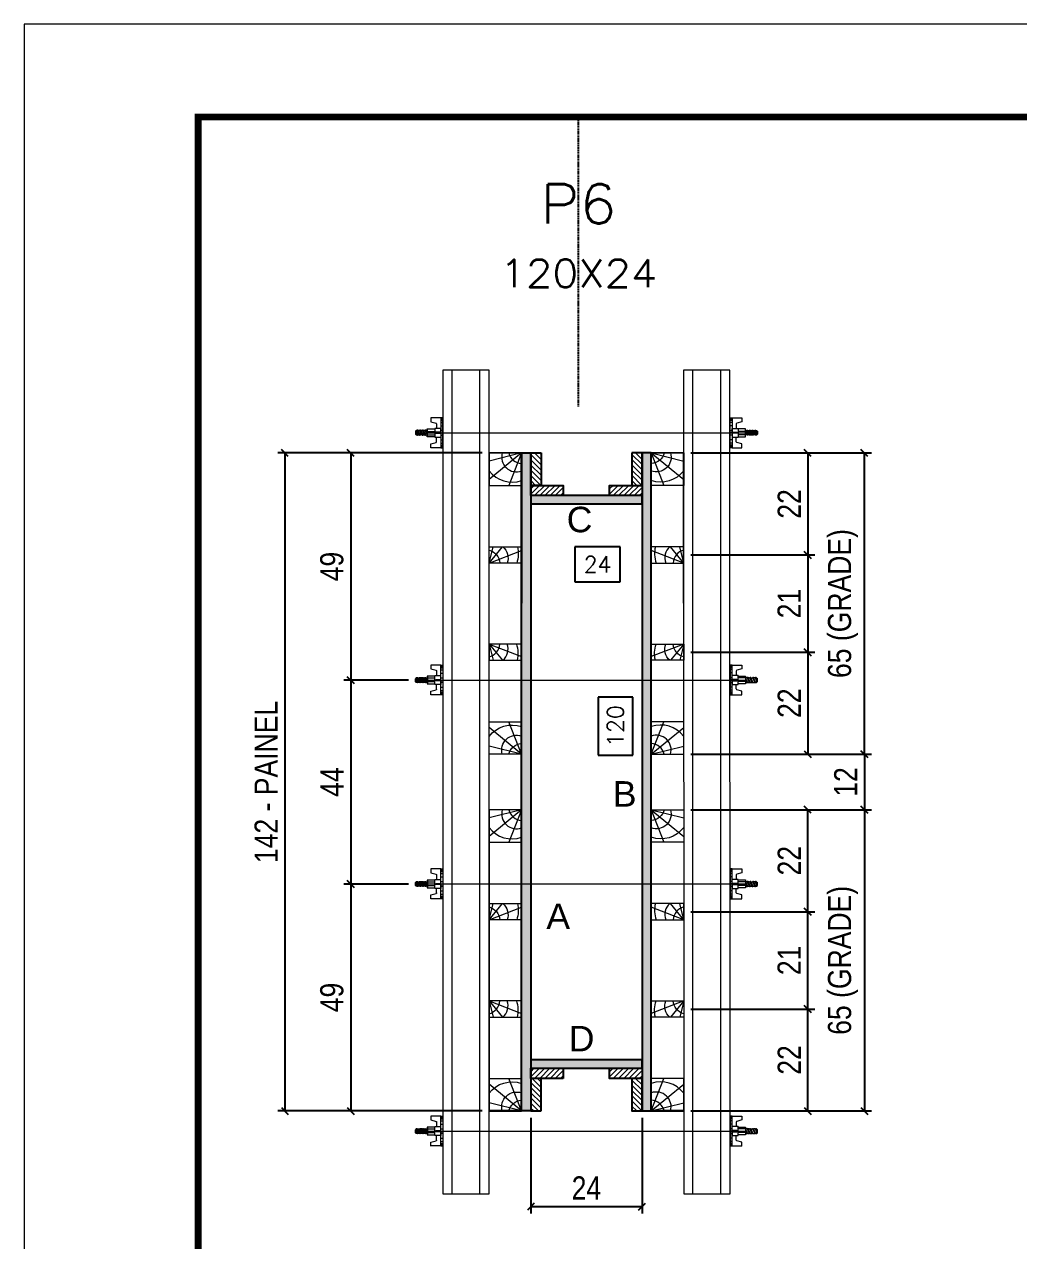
# Model space of a CAD drawing. Header units: millimetres. Extents: x 169816 to 178745, y 96537 to 113647.
# Drawn here: x 171415 to 171844, y 109696 to 110221 of the extents above; entities that cross this region are included whole.
import ezdxf
from ezdxf.enums import TextEntityAlignment as Align

# ---------------------------------------------------------------- set-up
doc = ezdxf.new("R2010")
doc.units = ezdxf.units.MM
doc.linetypes.add('DASHED', pattern=[0.75, 0.5, -0.25])
doc.linetypes.add('HIDDEN', pattern=[0.375, 0.25, -0.125])
for name, color, linetype in [('CHAPA', 1, 'Continuous'), ('Cota Seção (2x)', 241, 'Continuous'), ('MEIO_PONT', 93, 'Continuous'), ('SARRAFO', 251, 'Continuous'), ('Texto de Titulo', 7, 'Continuous'), ('Texto Qtd Sarr', 242, 'Continuous'), ('TEXTO_GERAL', 7, 'Continuous')]:
    doc.layers.add(name, color=color, linetype=linetype)
for name, color, linetype, lineweight in [('Folhas', 255, 'Continuous', 9), ('Hachura', 251, 'Continuous', 9), ('Madeira', 126, 'Continuous', 18), ('Perfil Metálico', 224, 'Continuous', 18), ('SARRAFO DE PRESSAO', 251, 'DASHED', 9), ('Texto Seção', 7, 'Continuous', 15)]:
    doc.layers.add(name, color=color, linetype=linetype, lineweight=lineweight)
doc.styles.add('ARIAL', font='arial.ttf')
doc.styles.add('COTA TECNICA 2X', font='techl___.ttf', dxfattribs={"height": 10})
doc.styles.add('ROMANS', font='romans.shx')
doc.dimstyles.new('SECAO PILAR', dxfattribs={"dimtxt": 10, "dimasz": 3, "dimexe": 3, "dimexo": 3, "dimgap": 3, "dimtad": 1, "dimdec": 1, "dimlfac": 0.5, "dimzin": 12, "dimdsep": 46, "dimtxsty": 'COTA TECNICA 2X', "dimblk1": 'OBLIQUE', "dimblk2": 'OBLIQUE', "dimsah": 1, "dimcen": 0.9, "dimclrd": 256, "dimclre": 256, "dimclrt": 256, "dimadec": 1, "dimazin": 3, "dimtfac": 1, "dimtdec": 1, "dimtmove": 0, "dimatfit": 3, "dimfxl": 1, "dimtolj": 1, "dimtzin": 12, "dimarcsym": 0})
doc.dimstyles.new('SECÇÃO 2', dxfattribs={"dimtxt": 7, "dimasz": 6, "dimexe": 0.18, "dimexo": 2, "dimgap": -4, "dimtad": 3, "dimdec": 1, "dimlfac": 0.5, "dimzin": 12, "dimdsep": 46, "dimtxsty": 'ROMANS', "dimblk": 'ARCHTICK', "dimcen": 0.09, "dimse1": 1, "dimse2": 1, "dimsd1": 1, "dimsd2": 1, "dimclrd": 180, "dimclre": 5, "dimclrt": 1, "dimadec": 0, "dimazin": 3, "dimtfac": 1, "dimtdec": 1, "dimtofl": 0, "dimtmove": 0, "dimatfit": 3, "dimldrblk": 'ARCHTICK', "dimfxl": 1, "dimtolj": 1, "dimtzin": 0, "dimarcsym": 0})

# ---------------------------------------------------------------- blocks, each defined once
blk = doc.blocks.new('9999999999')
at = {"layer": 'Folhas'}
blk.add_lwpolyline([(98138.98, 34190.21), (99623.98, 34190.21), (99623.98, 35240.21), (98138.98, 35240.21)], close=True, dxfattribs=at)
at = {"layer": 'Folhas', "color": 30, "const_width": 3}
blk.add_lwpolyline([(98213.98, 34230.21), (99583.98, 34230.21), (99583.98, 35200.21), (98213.98, 35200.21)], close=True, dxfattribs=at)
blk = doc.blocks.new('*D84')
at = {"layer": 'Cota Seção (2x)', "color": 180, "lineweight": -2, "transparency": 16777216}
for p, q in [((171671.73, 109995.79), (171652.07, 109995.79)), ((171652.07, 109995.79), (171652.07, 109980.79)), ((171671.73, 109980.79), (171671.73, 109995.79)), ((171652.07, 109980.79), (171671.73, 109980.79))]:
    blk.add_line(p, q, dxfattribs=at)
at = {"layer": 'Defpoints', "color": 0, "transparency": 16777216}
for p in [(171633.11, 109997.05), (171681.11, 109997.05), (171633.11, 109976.79)]:
    blk.add_point(p, dxfattribs=at)
at = {"layer": 'Cota Seção (2x)', "color": 1, "transparency": 16777216, "insert": (171661.9, 109988.29), "char_height": 7, "attachment_point": 5, "style": 'ROMANS'}
blk.add_mtext('\\A1;24', dxfattribs=at)
blk = doc.blocks.new('_ArchTick')
at = {"color": 0, "linetype": 'ByBlock', "const_width": 0.15}
blk.add_lwpolyline([(-0.5, -0.5), (0.5, 0.5)], dxfattribs=at)
blk = doc.blocks.new('*D85')
at = {"layer": 'Cota Seção (2x)', "color": 180, "lineweight": -2, "transparency": 16777216}
for p, q in [((171677.11, 109931), (171662.11, 109931)), ((171662.11, 109931), (171662.11, 109906)), ((171677.11, 109906), (171677.11, 109931)), ((171662.11, 109906), (171677.11, 109906))]:
    blk.add_line(p, q, dxfattribs=at)
at = {"layer": 'Defpoints', "color": 0, "transparency": 16777216}
for p in [(171633.11, 110014.37), (171633.11, 109774.37), (171681.11, 109774.37)]:
    blk.add_point(p, dxfattribs=at)
at = {"layer": 'Cota Seção (2x)', "color": 1, "transparency": 16777216, "insert": (171669.61, 109918.5), "char_height": 7, "attachment_point": 5, "rotation": 90, "style": 'ROMANS'}
blk.add_mtext('\\A1;120', dxfattribs=at)
blk = doc.blocks.new('_Oblique')
at = {"color": 0, "linetype": 'ByBlock', "lineweight": -2}
blk.add_line((-0.5, -0.5), (0.5, 0.5), dxfattribs=at)
blk = doc.blocks.new('*D86')
at = {"layer": 'Cota Seção (2x)', "lineweight": -2, "transparency": 16777216}
for p, q in [((171612.12, 110036.37), (171523.95, 110036.37)), ((171526.95, 110036.37), (171526.95, 109752.37)), ((171612.16, 109752.37), (171523.95, 109752.37))]:
    blk.add_line(p, q, dxfattribs=at)
at = {"layer": 'Defpoints', "color": 0, "transparency": 16777216}
for p in [(171615.12, 110036.37), (171526.95, 109752.37), (171615.16, 109752.37)]:
    blk.add_point(p, dxfattribs=at)
at = {"layer": 'Cota Seção (2x)', "lineweight": -2, "transparency": 16777216, "xscale": 3, "yscale": 3, "zscale": 3}
for p, rotation in [((171526.95, 110036.37), 90), ((171526.95, 109752.37), 270)]:
    blk.add_blockref('_Oblique', p, dxfattribs=dict(at, rotation=rotation))
at = {"layer": 'Cota Seção (2x)', "transparency": 16777216, "insert": (171518.87, 109894.37), "char_height": 10, "attachment_point": 5, "rotation": 90, "style": 'COTA TECNICA 2X'}
blk.add_mtext('\\A1;142 - PAINEL', dxfattribs=at)
blk = doc.blocks.new('*D87')
at = {"layer": 'Cota Seção (2x)', "lineweight": -2, "transparency": 16777216}
for p, q in [((171612.11, 110036.37), (171552.37, 110036.37)), ((171555.37, 110036.37), (171555.37, 109938.31)), ((171580.34, 109938.31), (171552.37, 109938.31))]:
    blk.add_line(p, q, dxfattribs=at)
at = {"layer": 'Defpoints', "color": 0, "transparency": 16777216}
for p in [(171615.11, 110036.37), (171555.37, 109938.31), (171583.34, 109938.31)]:
    blk.add_point(p, dxfattribs=at)
at = {"layer": 'Cota Seção (2x)', "lineweight": -2, "transparency": 16777216, "xscale": 3, "yscale": 3, "zscale": 3}
for p, rotation in [((171555.37, 110036.37), 90), ((171555.37, 109938.31), 270)]:
    blk.add_blockref('_Oblique', p, dxfattribs=dict(at, rotation=rotation))
at = {"layer": 'Cota Seção (2x)', "transparency": 16777216, "insert": (171547.27, 109987.34), "char_height": 10, "attachment_point": 5, "rotation": 90, "style": 'COTA TECNICA 2X'}
blk.add_mtext('\\A1;49', dxfattribs=at)
blk = doc.blocks.new('*D88')
at = {"layer": 'Cota Seção (2x)', "lineweight": -2, "transparency": 16777216}
for p, q in [((171580.34, 109850.31), (171552.37, 109850.31)), ((171555.37, 109850.31), (171555.37, 109752.37)), ((171612.11, 109752.37), (171552.37, 109752.37))]:
    blk.add_line(p, q, dxfattribs=at)
at = {"layer": 'Defpoints', "color": 0, "transparency": 16777216}
for p in [(171583.34, 109850.31), (171555.37, 109752.37), (171615.11, 109752.37)]:
    blk.add_point(p, dxfattribs=at)
at = {"layer": 'Cota Seção (2x)', "lineweight": -2, "transparency": 16777216, "xscale": 3, "yscale": 3, "zscale": 3}
for p, rotation in [((171555.37, 109850.31), 90), ((171555.37, 109752.37), 270)]:
    blk.add_blockref('_Oblique', p, dxfattribs=dict(at, rotation=rotation))
at = {"layer": 'Cota Seção (2x)', "transparency": 16777216, "insert": (171547.27, 109801.34), "char_height": 10, "attachment_point": 5, "rotation": 90, "style": 'COTA TECNICA 2X'}
blk.add_mtext('\\A1;49', dxfattribs=at)
blk = doc.blocks.new('titulo1')
at = {"layer": 'Defpoints', "color": 252, "linetype": 'HIDDEN', "ltscale": 2}
blk.add_line((0, 0), (0, 125), dxfattribs=at)
at = {"layer": 'Defpoints', "style": 'ROMANS', "oblique": 15}
blk.add_attdef('FOLHA', text='', height=10, dxfattribs=at).set_placement((0, 15.58), align=Align.MIDDLE_CENTER)
at = {"layer": 'Texto Qtd Sarr', "color": 3, "style": 'ROMANS', "oblique": 15}
for tag, height, p in [('TITULO', 17, (0, 71.45)), ('SEÇÃO', 12, (0, 41.55))]:
    blk.add_attdef(tag, text='', height=height, dxfattribs=at).set_placement(p, align=Align.MIDDLE_CENTER)
blk = doc.blocks.new('C')
at = {"layer": 'Hachura', "color": 0}
for p, q in [((0, 3.22), (0, -3.22)), ((0.45, 3.22), (0, 3.22)), ((0.46, 3.16), (0, 3.16)), ((0.46, 3.05), (0, 3.05)), ((0.46, 2.88), (0, 2.88)), ((0, 2.75), (0, -1.16)), ((0.46, 2.65), (0, 2.65)), ((0.45, -3.23), (0.45, 3.22)), ((0.45, 3.22), (2.58, 3.22)), ((2.58, 3.22), (2.58, 2.39)), ((0.46, 2.23), (0, 2.23)), ((0.46, 1.51), (0, 1.51)), ((0.39, 0.49), (0.17, 0.49)), ((1.74, 0.97), (0.45, 0.97)), ((1.45, 0.1), (0.45, 0.1)), ((1.35, 1.94), (1.35, 0.96)), ((2.58, 2.39), (1.47, 2.09)), ((1.74, -0.97), (1.74, 0.97)), ((1.74, 0.97), (1.74, 0.84)), ((1.74, 0.97), (1.74, 0.84)), ((1.74, 0.84), (3.35, 0.84)), ((3.35, 0.45), (1.74, 0.45)), ((3.32, 0.84), (3.32, -0.84)), ((3.35, 0.84), (3.35, -0.84)), ((3.68, 0.45), (3.35, 0.45)), ((3.84, -0.52), (3.35, 0.45)), ((3.35, 0.06), (3.67, -0.57)), ((3.68, 0.45), (4.16, -0.52)), ((3.72, 0.5), (4.25, -0.57)), ((4.37, -0.55), (3.83, 0.53)), ((4.15, 0.45), (3.93, 0.45)), ((4.42, -0.52), (3.93, 0.45)), ((4.15, 0.45), (4.26, 0.45)), ((4.26, 0.45), (4.74, -0.52)), ((4.3, 0.5), (4.83, -0.57)), ((4.95, -0.55), (4.41, 0.53)), ((4.51, 0.45), (4.84, 0.45)), ((5, -0.52), (4.51, 0.45)), ((4.84, 0.45), (5.32, -0.52)), ((4.88, 0.5), (5.41, -0.57)), ((5.53, -0.55), (4.99, 0.53)), ((5.58, -0.52), (5.09, 0.45)), ((5.42, 0.45), (5.09, 0.45)), ((5.58, -0.52), (5.09, 0.45)), ((5.42, 0.45), (5.74, -0.19)), ((5.46, 0.5), (5.74, -0.07)), ((5.74, 0.19), (5.57, 0.53)), ((5.74, 0.32), (5.68, 0.45)), ((5.68, 0.45), (5.74, 0.45)), ((5.74, 0.45), (5.9, 0.29)), ((5.74, 0.45), (5.74, -0.52)), ((5.9, -0.36), (5.9, 0.29)), ((0.45, 0), (0, 0)), ((0.46, -1.52), (0, -1.52)), ((0.46, -2.23), (0, -2.23)), ((0.08, -0.48), (0.29, -0.48)), ((0.29, -0.48), (0.4, -0.48)), ((0.45, 0), (0.45, -0.97)), ((0.45, -0.16), (1.45, -0.16)), ((0.45, -0.65), (0.45, -0.32)), ((0.45, -3.23), (0.45, -0.65)), ((0.45, -0.97), (1.74, -0.97)), ((1.35, -1.94), (1.35, -0.97)), ((2.58, -2.39), (1.47, -2.1)), ((3.35, -0.32), (1.74, -0.32)), ((3.35, -0.84), (1.74, -0.84)), ((2.58, -3.23), (2.58, -2.39)), ((3.35, -0.07), (3.58, -0.52)), ((3.35, -0.52), (3.58, -0.52)), ((3.84, -0.52), (4.16, -0.52)), ((4.42, -0.52), (4.74, -0.52)), ((4.63, -0.52), (4.74, -0.52)), ((5, -0.52), (5.32, -0.52)), ((5.58, -0.52), (5.74, -0.52)), ((5.74, -0.52), (5.9, -0.36)), ((5.74, -0.52), (5.74, -0.52)), ((0.46, -2.65), (0, -2.65)), ((0.46, -2.88), (0, -2.88)), ((0.46, -3.05), (0, -3.05)), ((0.46, -3.16), (0, -3.16)), ((0, -3.22), (2.57, -3.22))]:
    blk.add_line(p, q, dxfattribs=at)
for centre, radius, start, end in [((1.52, 1.94), 0.161, 104.7436, 180), ((1.44, -0.03), 0.129, 272.695, 87.305), ((3.81, 0.39), 0.143, 25.5688, 154.4312), ((4.39, 0.39), 0.143, 25.5688, 154.4312), ((4.97, 0.39), 0.143, 25.5688, 154.4312), ((5.55, 0.39), 0.143, 25.5688, 154.4312), ((0.17, -0.37), 0.174, 221.744, 317.8592), ((1.52, -1.94), 0.161, 180, 255.2564), ((3.71, -0.4), 0.174, 222.1408, 318.256), ((4.29, -0.4), 0.174, 222.1408, 318.256), ((4.87, -0.4), 0.174, 222.1408, 318.256), ((5.45, -0.4), 0.174, 222.1408, 318.256), ((5.61, -0.4), 0.174, 317.8592, 318.256)]:
    blk.add_arc(centre, radius, start, end, dxfattribs=at)
blk = doc.blocks.new('*D97')
at = {"layer": 'Cota Seção (2x)', "lineweight": -2, "transparency": 16777216}
for p, q in [((171580.34, 109938.31), (171552.37, 109938.31)), ((171555.37, 109938.31), (171555.37, 109850.31)), ((171580.34, 109850.31), (171552.37, 109850.31))]:
    blk.add_line(p, q, dxfattribs=at)
at = {"layer": 'Defpoints', "color": 0, "transparency": 16777216}
for p in [(171583.34, 109938.31), (171555.37, 109850.31), (171583.34, 109850.31)]:
    blk.add_point(p, dxfattribs=at)
at = {"layer": 'Cota Seção (2x)', "lineweight": -2, "transparency": 16777216, "xscale": 3, "yscale": 3, "zscale": 3}
for p, rotation in [((171555.37, 109938.31), 90), ((171555.37, 109850.31), 270)]:
    blk.add_blockref('_Oblique', p, dxfattribs=dict(at, rotation=rotation))
at = {"layer": 'Cota Seção (2x)', "transparency": 16777216, "insert": (171547.3, 109894.31), "char_height": 10, "attachment_point": 5, "rotation": 90, "style": 'COTA TECNICA 2X'}
blk.add_mtext('\\A1;44', dxfattribs=at)
blk = doc.blocks.new('PONTALETE')
at = {"layer": 'Madeira'}
for q in [(2.71, 7), (7, 5.76), (7, 1.74)]:
    blk.add_line((0, 0), q, dxfattribs=at)
blk.add_lwpolyline([(0, 0), (7, 0), (7, 7), (0, 7)], close=True, dxfattribs=at)
for centre, radius, start, end in [((2.04, 0.06), 6.23, 37.2818, 109.0913), ((1.09, 0.9), 3.19, 343.603, 109.9847), ((-0.21, -0.78), 3.09, 14.6322, 86.0383)]:
    blk.add_arc(centre, radius, start, end, dxfattribs=at)
blk = doc.blocks.new('MEIO PONTALETE')
at = {"layer": 'Madeira'}
for q in [(2.71, 7), (3.5, 2.88), (3.5, 0.87)]:
    blk.add_line((0, 0), q, dxfattribs=at)
blk.add_lwpolyline([(0, 0), (3.5, 0), (3.5, 7), (0, 7)], close=True, dxfattribs=at)
for centre, radius, start, end in [((2.04, 0.06), 6.23, 76.4499, 109.0913), ((1.09, 0.9), 3.19, 40.9063, 109.9847), ((-0.21, -0.78), 3.09, 14.6322, 86.0383)]:
    blk.add_arc(centre, radius, start, end, dxfattribs=at)
blk = doc.blocks.new('*D96')
at = {"layer": 'Cota Seção (2x)', "lineweight": -2, "transparency": 16777216}
for p, q in [((171633.11, 109749.37), (171633.11, 109708.07)), ((171681.11, 109749.37), (171681.11, 109708.07)), ((171633.11, 109711.07), (171681.11, 109711.07))]:
    blk.add_line(p, q, dxfattribs=at)
at = {"layer": 'Defpoints', "color": 0, "transparency": 16777216}
for p in [(171633.11, 109752.37), (171681.11, 109752.37), (171681.11, 109711.07)]:
    blk.add_point(p, dxfattribs=at)
at = {"layer": 'Cota Seção (2x)', "lineweight": -2, "transparency": 16777216, "xscale": 3, "yscale": 3, "zscale": 3, "rotation": 180}
blk.add_blockref('_Oblique', (171633.11, 109711.07), dxfattribs=at)
at = {"layer": 'Cota Seção (2x)', "lineweight": -2, "transparency": 16777216, "xscale": 3, "yscale": 3, "zscale": 3}
blk.add_blockref('_Oblique', (171681.11, 109711.07), dxfattribs=at)
at = {"layer": 'Cota Seção (2x)', "transparency": 16777216, "insert": (171657.11, 109719.14), "char_height": 10, "attachment_point": 5, "style": 'COTA TECNICA 2X'}
blk.add_mtext('\\A1;24', dxfattribs=at)
blk = doc.blocks.new('*D95')
at = {"layer": 'Cota Seção (2x)', "lineweight": -2, "transparency": 16777216}
for p, q in [((171702.11, 109882.37), (171780.08, 109882.37)), ((171777.08, 109882.37), (171777.08, 109752.37)), ((171702.11, 109752.37), (171780.08, 109752.37))]:
    blk.add_line(p, q, dxfattribs=at)
at = {"layer": 'Defpoints', "color": 0, "transparency": 16777216}
for p in [(171699.11, 109882.37), (171699.11, 109752.37), (171777.08, 109752.37)]:
    blk.add_point(p, dxfattribs=at)
at = {"layer": 'Cota Seção (2x)', "lineweight": -2, "transparency": 16777216, "xscale": 3, "yscale": 3, "zscale": 3}
for p, rotation in [((171777.08, 109882.37), 90), ((171777.08, 109752.37), 270)]:
    blk.add_blockref('_Oblique', p, dxfattribs=dict(at, rotation=rotation))
at = {"layer": 'Cota Seção (2x)', "transparency": 16777216, "insert": (171767.85, 109817.37), "char_height": 10, "attachment_point": 5, "rotation": 90, "style": 'COTA TECNICA 2X'}
blk.add_mtext('\\A1;65 (GRADE)', dxfattribs=at)
blk = doc.blocks.new('*D92')
at = {"layer": 'Cota Seção (2x)', "lineweight": -2, "transparency": 16777216}
for p, q in [((171702.11, 109796.37), (171755.64, 109796.37)), ((171752.64, 109752.37), (171752.64, 109796.37)), ((171702.11, 109752.37), (171755.64, 109752.37))]:
    blk.add_line(p, q, dxfattribs=at)
at = {"layer": 'Defpoints', "color": 0, "transparency": 16777216}
for p in [(171699.11, 109796.37), (171752.64, 109796.37), (171699.11, 109752.37)]:
    blk.add_point(p, dxfattribs=at)
at = {"layer": 'Cota Seção (2x)', "lineweight": -2, "transparency": 16777216, "xscale": 3, "yscale": 3, "zscale": 3}
for p, rotation in [((171752.64, 109796.37), 90), ((171752.64, 109752.37), 270)]:
    blk.add_blockref('_Oblique', p, dxfattribs=dict(at, rotation=rotation))
at = {"layer": 'Cota Seção (2x)', "transparency": 16777216, "insert": (171744.64, 109774.37), "char_height": 10, "attachment_point": 5, "rotation": 90, "style": 'COTA TECNICA 2X'}
blk.add_mtext('\\A1;22', dxfattribs=at)
blk = doc.blocks.new('*D93')
at = {"layer": 'Cota Seção (2x)', "lineweight": -2, "transparency": 16777216}
for p, q in [((171702.11, 109838.37), (171755.64, 109838.37)), ((171752.64, 109796.37), (171752.64, 109838.37)), ((171702.11, 109796.37), (171755.64, 109796.37))]:
    blk.add_line(p, q, dxfattribs=at)
at = {"layer": 'Defpoints', "color": 0, "transparency": 16777216}
for p in [(171699.11, 109838.37), (171752.64, 109838.37), (171699.11, 109796.37)]:
    blk.add_point(p, dxfattribs=at)
at = {"layer": 'Cota Seção (2x)', "lineweight": -2, "transparency": 16777216, "xscale": 3, "yscale": 3, "zscale": 3}
for p, rotation in [((171752.64, 109838.37), 90), ((171752.64, 109796.37), 270)]:
    blk.add_blockref('_Oblique', p, dxfattribs=dict(at, rotation=rotation))
at = {"layer": 'Cota Seção (2x)', "transparency": 16777216, "insert": (171744.58, 109817.37), "char_height": 10, "attachment_point": 5, "rotation": 90, "style": 'COTA TECNICA 2X'}
blk.add_mtext('\\A1;21', dxfattribs=at)
blk = doc.blocks.new('*D94')
at = {"layer": 'Cota Seção (2x)', "lineweight": -2, "transparency": 16777216}
for p, q in [((171702.11, 109882.37), (171755.64, 109882.37)), ((171752.64, 109838.37), (171752.64, 109882.37)), ((171702.11, 109838.37), (171755.64, 109838.37))]:
    blk.add_line(p, q, dxfattribs=at)
at = {"layer": 'Defpoints', "color": 0, "transparency": 16777216}
for p in [(171699.11, 109882.37), (171752.64, 109882.37), (171699.11, 109838.37)]:
    blk.add_point(p, dxfattribs=at)
at = {"layer": 'Cota Seção (2x)', "lineweight": -2, "transparency": 16777216, "xscale": 3, "yscale": 3, "zscale": 3}
for p, rotation in [((171752.64, 109882.37), 90), ((171752.64, 109838.37), 270)]:
    blk.add_blockref('_Oblique', p, dxfattribs=dict(at, rotation=rotation))
at = {"layer": 'Cota Seção (2x)', "transparency": 16777216, "insert": (171744.64, 109860.37), "char_height": 10, "attachment_point": 5, "rotation": 90, "style": 'COTA TECNICA 2X'}
blk.add_mtext('\\A1;22', dxfattribs=at)
blk = doc.blocks.new('*D83')
at = {"layer": 'Cota Seção (2x)', "lineweight": -2, "transparency": 16777216}
for p, q in [((171702.11, 110036.37), (171780.08, 110036.37)), ((171777.08, 109906.37), (171777.08, 110036.37)), ((171702.11, 109906.37), (171780.08, 109906.37))]:
    blk.add_line(p, q, dxfattribs=at)
at = {"layer": 'Defpoints', "color": 0, "transparency": 16777216}
for p in [(171699.11, 110036.37), (171777.08, 110036.37), (171699.11, 109906.37)]:
    blk.add_point(p, dxfattribs=at)
at = {"layer": 'Cota Seção (2x)', "lineweight": -2, "transparency": 16777216, "xscale": 3, "yscale": 3, "zscale": 3}
for p, rotation in [((171777.08, 110036.37), 90), ((171777.08, 109906.37), 270)]:
    blk.add_blockref('_Oblique', p, dxfattribs=dict(at, rotation=rotation))
at = {"layer": 'Cota Seção (2x)', "transparency": 16777216, "insert": (171767.85, 109971.37), "char_height": 10, "attachment_point": 5, "rotation": 90, "style": 'COTA TECNICA 2X'}
blk.add_mtext('\\A1;65 (GRADE)', dxfattribs=at)
blk = doc.blocks.new('*D91')
at = {"layer": 'Cota Seção (2x)', "lineweight": -2, "transparency": 16777216}
for p, q in [((171702.11, 110036.37), (171755.64, 110036.37)), ((171752.64, 110036.37), (171752.64, 109992.37)), ((171702.11, 109992.37), (171755.64, 109992.37))]:
    blk.add_line(p, q, dxfattribs=at)
at = {"layer": 'Defpoints', "color": 0, "transparency": 16777216}
for p in [(171699.11, 110036.37), (171699.11, 109992.37), (171752.64, 109992.37)]:
    blk.add_point(p, dxfattribs=at)
at = {"layer": 'Cota Seção (2x)', "lineweight": -2, "transparency": 16777216, "xscale": 3, "yscale": 3, "zscale": 3}
for p, rotation in [((171752.64, 110036.37), 90), ((171752.64, 109992.37), 270)]:
    blk.add_blockref('_Oblique', p, dxfattribs=dict(at, rotation=rotation))
at = {"layer": 'Cota Seção (2x)', "transparency": 16777216, "insert": (171744.64, 110014.37), "char_height": 10, "attachment_point": 5, "rotation": 90, "style": 'COTA TECNICA 2X'}
blk.add_mtext('\\A1;22', dxfattribs=at)
blk = doc.blocks.new('*D89')
at = {"layer": 'Cota Seção (2x)', "lineweight": -2, "transparency": 16777216}
for p, q in [((171702.11, 109992.37), (171755.64, 109992.37)), ((171752.64, 109992.37), (171752.64, 109950.37)), ((171702.11, 109950.37), (171755.64, 109950.37))]:
    blk.add_line(p, q, dxfattribs=at)
at = {"layer": 'Defpoints', "color": 0, "transparency": 16777216}
for p in [(171699.11, 109992.37), (171699.11, 109950.37), (171752.64, 109950.37)]:
    blk.add_point(p, dxfattribs=at)
at = {"layer": 'Cota Seção (2x)', "lineweight": -2, "transparency": 16777216, "xscale": 3, "yscale": 3, "zscale": 3}
for p, rotation in [((171752.64, 109992.37), 90), ((171752.64, 109950.37), 270)]:
    blk.add_blockref('_Oblique', p, dxfattribs=dict(at, rotation=rotation))
at = {"layer": 'Cota Seção (2x)', "transparency": 16777216, "insert": (171744.58, 109971.37), "char_height": 10, "attachment_point": 5, "rotation": 90, "style": 'COTA TECNICA 2X'}
blk.add_mtext('\\A1;21', dxfattribs=at)
blk = doc.blocks.new('*D90')
at = {"layer": 'Cota Seção (2x)', "lineweight": -2, "transparency": 16777216}
for p, q in [((171702.11, 109950.37), (171755.64, 109950.37)), ((171752.64, 109950.37), (171752.64, 109906.37)), ((171702.11, 109906.37), (171755.64, 109906.37))]:
    blk.add_line(p, q, dxfattribs=at)
at = {"layer": 'Defpoints', "color": 0, "transparency": 16777216}
for p in [(171699.11, 109950.37), (171699.11, 109906.37), (171752.64, 109906.37)]:
    blk.add_point(p, dxfattribs=at)
at = {"layer": 'Cota Seção (2x)', "lineweight": -2, "transparency": 16777216, "xscale": 3, "yscale": 3, "zscale": 3}
for p, rotation in [((171752.64, 109950.37), 90), ((171752.64, 109906.37), 270)]:
    blk.add_blockref('_Oblique', p, dxfattribs=dict(at, rotation=rotation))
at = {"layer": 'Cota Seção (2x)', "transparency": 16777216, "insert": (171744.64, 109928.37), "char_height": 10, "attachment_point": 5, "rotation": 90, "style": 'COTA TECNICA 2X'}
blk.add_mtext('\\A1;22', dxfattribs=at)
blk = doc.blocks.new('*D82')
at = {"layer": 'Cota Seção (2x)', "lineweight": -2, "transparency": 16777216}
for p, q in [((171702.11, 109906.37), (171780.08, 109906.37)), ((171777.08, 109906.37), (171777.08, 109882.37)), ((171702.11, 109882.37), (171780.08, 109882.37))]:
    blk.add_line(p, q, dxfattribs=at)
at = {"layer": 'Defpoints', "color": 0, "transparency": 16777216}
for p in [(171699.11, 109906.37), (171699.11, 109882.37), (171777.08, 109882.37)]:
    blk.add_point(p, dxfattribs=at)
at = {"layer": 'Cota Seção (2x)', "lineweight": -2, "transparency": 16777216, "xscale": 3, "yscale": 3, "zscale": 3}
for p, rotation in [((171777.08, 109906.37), 90), ((171777.08, 109882.37), 270)]:
    blk.add_blockref('_Oblique', p, dxfattribs=dict(at, rotation=rotation))
at = {"layer": 'Cota Seção (2x)', "transparency": 16777216, "insert": (171769.02, 109894.37), "char_height": 10, "attachment_point": 5, "rotation": 90, "style": 'COTA TECNICA 2X'}
blk.add_mtext('\\A1;12', dxfattribs=at)

msp = doc.modelspace()

# ---------------------------------------------------------------- hatches: boundary and pattern name
at = {"layer": 'Hachura'}
h = msp.add_hatch(color=256, dxfattribs=at)
h.dxf.hatch_style = 1
h.paths.add_polyline_path([(171633.11, 109752.37), (171629.11, 109752.37), (171629.11, 110036.37), (171633.11, 110036.37)])
h = msp.add_hatch(dxfattribs=at)
h.set_pattern_fill('ANSI31', color=256, scale=0.5, angle=90, style=0)
h.set_pattern_definition([(135, (148741.7004, 119160.3262), (-1.12253202, -1.12253202), [])])
h.paths.add_polyline_path([(171633.11, 110022.37), (171637.51, 110022.37), (171637.51, 110036.37), (171633.11, 110036.37)])
h = msp.add_hatch(dxfattribs=at)
h.set_pattern_fill('ANSI31', color=256, scale=0.5, angle=90, style=0)
h.set_pattern_definition([(135, (148751.7004, 119160.3262), (-1.12253202, -1.12253202), [])])
h.paths.add_polyline_path([(171681.11, 110022.37), (171676.71, 110022.37), (171676.71, 110036.37), (171681.11, 110036.37)])
h = msp.add_hatch(color=256, dxfattribs=at)
h.dxf.hatch_style = 1
h.paths.add_polyline_path([(171681.11, 109752.37), (171685.11, 109752.37), (171685.11, 110036.37), (171681.11, 110036.37)])
h = msp.add_hatch(dxfattribs=at)
h.set_pattern_fill('ANSI31', color=256, scale=0.5, angle=540, style=0)
h.set_pattern_definition([(225, (162144.1567, 87092.9662), (1.12253202, -1.12253202), [])])
h.paths.add_polyline_path([(171633.11, 110022.37), (171633.11, 110017.97), (171647.11, 110017.97), (171647.11, 110022.37)])
h = msp.add_hatch(dxfattribs=at)
h.set_pattern_fill('ANSI31', color=256, scale=0.5, angle=540, style=0)
h.set_pattern_definition([(225, (162178.1567, 87092.9662), (1.12253202, -1.12253202), [])])
h.paths.add_polyline_path([(171667.11, 110022.37), (171667.11, 110017.97), (171681.11, 110017.97), (171681.11, 110022.37)])
h = msp.add_hatch(color=256, dxfattribs=at)
h.dxf.hatch_style = 1
h.paths.add_polyline_path([(171633.11, 110017.97), (171633.11, 110014.37), (171681.11, 110014.37), (171681.11, 110017.97)])
h = msp.add_hatch(color=256, dxfattribs=at)
h.dxf.hatch_style = 1
h.paths.add_polyline_path([(171633.11, 109774.37), (171633.11, 109770.77), (171681.11, 109770.77), (171681.11, 109774.37)])
h = msp.add_hatch(dxfattribs=at)
h.set_pattern_fill('ANSI31', color=256, scale=0.5, angle=540, style=0)
h.set_pattern_definition([(225, (162144.1567, 86841.3662), (1.12253202, -1.12253202), [])])
h.paths.add_polyline_path([(171633.11, 109770.77), (171633.11, 109766.37), (171647.11, 109766.37), (171647.11, 109770.77)])
h = msp.add_hatch(dxfattribs=at)
h.set_pattern_fill('ANSI31', color=256, scale=0.5, angle=540, style=0)
h.set_pattern_definition([(225, (162178.1567, 86841.3662), (1.12253202, -1.12253202), [])])
h.paths.add_polyline_path([(171667.11, 109770.77), (171667.11, 109766.37), (171681.11, 109766.37), (171681.11, 109770.77)])
h = msp.add_hatch(dxfattribs=at)
h.set_pattern_fill('ANSI31', color=256, scale=0.5, angle=90, style=0)
h.set_pattern_definition([(135, (148741.7004, 119255.3262), (-1.12253202, -1.12253202), [])])
h.paths.add_polyline_path([(171633.11, 109766.37), (171637.51, 109766.37), (171637.51, 109752.37), (171633.11, 109752.37)])
h = msp.add_hatch(dxfattribs=at)
h.set_pattern_fill('ANSI31', color=256, scale=0.5, angle=90, style=0)
h.set_pattern_definition([(135, (148751.7004, 118890.3262), (-1.12253202, -1.12253202), [])])
h.paths.add_polyline_path([(171681.11, 109752.37), (171676.71, 109752.37), (171676.71, 109766.37), (171681.11, 109766.37)])

# ---------------------------------------------------------------- linework, layer by layer
at = {"layer": 'CHAPA'}
for points in [[(171633.11, 109752.37), (171629.11, 109752.37), (171629.11, 110036.37), (171633.11, 110036.37)], [(171681.11, 109752.37), (171685.11, 109752.37), (171685.11, 110036.37), (171681.11, 110036.37)], [(171633.11, 110017.97), (171633.11, 110014.37), (171681.11, 110014.37), (171681.11, 110017.97)], [(171633.11, 109774.37), (171633.11, 109770.77), (171681.11, 109770.77), (171681.11, 109774.37)]]:
    msp.add_lwpolyline(points, close=True, dxfattribs=at)
at = {"layer": 'Hachura'}
for p, q in [((171584.34, 110045.06), (171726.08, 110045.06)), ((171584.34, 109938.37), (171726.08, 109938.37)), ((171584.34, 109850.37), (171726.08, 109850.37)), ((171584.34, 109743.69), (171726.08, 109743.69))]:
    msp.add_line(p, q, dxfattribs=at)
at = {"layer": 'Madeira'}
for points in [[(171629.11, 109906.37), (171615.11, 109906.38), (171615.16, 110036.38), (171629.16, 110036.37)], [(171685.1, 109906.37), (171699.1, 109906.38), (171699.06, 110036.38), (171685.06, 110036.37)], [(171629.11, 109882.37), (171615.11, 109882.37), (171615.11, 109752.37), (171629.11, 109752.37)], [(171685.11, 109882.37), (171699.11, 109882.37), (171699.11, 109752.37), (171685.11, 109752.37)]]:
    msp.add_lwpolyline(points, close=True, dxfattribs=at)
at = {"layer": 'MEIO_PONT'}
for points in [[(171629.11, 109752.37), (171615.11, 109752.37), (171615.11, 109752.37), (171629.11, 109752.37)], [(171699.11, 109752.37), (171685.11, 109752.37), (171685.11, 109752.37), (171699.11, 109752.37)]]:
    msp.add_lwpolyline(points, close=True, dxfattribs=at)
at = {"layer": 'Perfil Metálico'}
for p, q in [((171599.11, 109716.66), (171599.11, 110072.09)), ((171611.11, 109716.66), (171611.11, 110072.09)), ((171703.05, 109716.66), (171703.05, 110072.09)), ((171715.05, 109716.66), (171715.05, 110072.09))]:
    msp.add_line(p, q, dxfattribs=at)
for points in [[(171615.11, 110072.09), (171595.11, 110072.09), (171595.17, 109716.66), (171615.17, 109716.66)], [(171699.11, 109716.66), (171719.11, 109716.66), (171719.05, 110072.09), (171699.05, 110072.09)]]:
    msp.add_lwpolyline(points, close=True, dxfattribs=at)
at = {"layer": 'SARRAFO'}
for points in [[(171637.51, 110036.37), (171637.51, 110022.37), (171633.11, 110022.37), (171633.11, 110036.37)], [(171637.51, 110036.37), (171637.51, 110022.37), (171633.11, 110022.37), (171633.11, 110036.37)], [(171676.71, 110036.37), (171676.71, 110022.37), (171681.11, 110022.37), (171681.11, 110036.37)], [(171676.71, 110036.37), (171676.71, 110022.37), (171681.11, 110022.37), (171681.11, 110036.37)], [(171647.11, 110017.97), (171633.11, 110017.97), (171633.11, 110022.37), (171647.11, 110022.37)], [(171647.11, 110017.97), (171633.11, 110017.97), (171633.11, 110022.37), (171647.11, 110022.37)], [(171681.11, 110017.97), (171667.11, 110017.97), (171667.11, 110022.37), (171681.11, 110022.37)], [(171681.11, 110017.97), (171667.11, 110017.97), (171667.11, 110022.37), (171681.11, 110022.37)], [(171647.11, 109766.37), (171633.11, 109766.37), (171633.11, 109770.77), (171647.11, 109770.77)], [(171647.11, 109766.37), (171633.11, 109766.37), (171633.11, 109770.77), (171647.11, 109770.77)], [(171681.11, 109766.37), (171667.11, 109766.37), (171667.11, 109770.77), (171681.11, 109770.77)], [(171681.11, 109766.37), (171667.11, 109766.37), (171667.11, 109770.77), (171681.11, 109770.77)], [(171637.51, 109752.37), (171637.51, 109766.37), (171633.11, 109766.37), (171633.11, 109752.37)], [(171637.51, 109752.37), (171637.51, 109766.37), (171633.11, 109766.37), (171633.11, 109752.37)], [(171676.71, 109766.37), (171676.71, 109752.37), (171681.11, 109752.37), (171681.11, 109766.37)], [(171676.71, 109766.37), (171676.71, 109752.37), (171681.11, 109752.37), (171681.11, 109766.37)]]:
    msp.add_lwpolyline(points, close=True, dxfattribs=at)

# ---------------------------------------------------------------- block references
at = {"layer": 'Hachura', "linetype": 'Continuous', "yscale": 2, "zscale": 2, "rotation": 180}
for p, xscale in [((171595.14, 110045.06), 2), ((171719.08, 110045.05), -2)]:
    msp.add_blockref('C', p, dxfattribs=dict(at, xscale=xscale))
at = {"layer": 'Hachura', "linetype": 'Continuous', "yscale": 2, "zscale": 2}
for p, xscale in [((171595.14, 109938.37), -2), ((171719.08, 109938.38), 2), ((171595.14, 109850.37), -2), ((171719.08, 109850.38), 2), ((171595.14, 109743.69), -2), ((171719.08, 109743.69), 2)]:
    msp.add_blockref('C', p, dxfattribs=dict(at, xscale=xscale))
at = {"layer": 'MEIO_PONT'}
for name, p, xscale, yscale, zscale, rotation in [('PONTALETE', (171629.11, 110036.37), 2, 2, 2, 180), ('PONTALETE', (171685.11, 110036.37), -2, 2, 2, 180), ('MEIO PONTALETE', (171615.11, 109988.87), -1.999999997962732, 1.999999997962732, 1.999999997962732, 269.9999999999861), ('MEIO PONTALETE', (171699.11, 109988.87), 1.999999997962732, 1.999999997962732, 1.999999997962732, 90.00000000001396), ('MEIO PONTALETE', (171615.11, 109953.87), 1.999999997962732, 1.999999997962732, 1.999999997962732, 269.999999999986), ('MEIO PONTALETE', (171699.11, 109953.87), -1.999999997962732, 1.999999997962732, 1.999999997962732, 90.00000000001398), ('PONTALETE', (171629.11, 109882.37), 2, 2, 2, 180), ('PONTALETE', (171685.11, 109882.37), -2, 2, 2, 180), ('MEIO PONTALETE', (171615.11, 109834.87), -1.999999997962732, 1.999999997962732, 1.999999997962732, 270.0000000000001), ('MEIO PONTALETE', (171699.11, 109834.87), 1.999999997962732, 1.999999997962732, 1.999999997962732, 89.99999999999997), ('MEIO PONTALETE', (171615.11, 109799.87), 1.999999997962732, 1.999999997962732, 1.999999997962732, 270), ('MEIO PONTALETE', (171699.11, 109799.87), -1.999999997962732, 1.999999997962732, 1.999999997962732, 90)]:
    msp.add_blockref(name, p, dxfattribs=dict(at, xscale=xscale, yscale=yscale, zscale=zscale, rotation=rotation))
at = {"layer": 'MEIO_PONT', "yscale": 2, "zscale": 2}
for p, xscale in [((171629.11, 109906.37), -2), ((171685.11, 109906.37), 2), ((171629.11, 109752.37), -2), ((171685.11, 109752.37), 2)]:
    msp.add_blockref('PONTALETE', p, dxfattribs=dict(at, xscale=xscale))
at = {"layer": 'SARRAFO DE PRESSAO', "color": 6, "linetype": 'ByBlock'}
msp.add_blockref('9999999999', (73275.54, 74981.17), dxfattribs=at)
at = {"layer": 'Texto Seção'}
ref = msp.add_blockref('titulo1', (171653.68, 110056.38), dxfattribs=at)
ref.add_attrib('TITULO', 'P6', dxfattribs={"layer": 'Texto de Titulo', "color": 7, "height": 17, "style": 'ROMANS', "width": 1.1}).set_placement((171653.68, 110143.88), align=Align.MIDDLE_CENTER)
ref.add_attrib('SEÇÃO', '120X24', dxfattribs={"layer": 'Texto de Titulo', "color": 7, "height": 12, "style": 'ROMANS', "width": 1.1}).set_placement((171653.68, 110113.88), align=Align.MIDDLE_CENTER)

# ---------------------------------------------------------------- texts
at = {"layer": 'TEXTO_GERAL', "style": 'ARIAL'}
for s, p in [('C', (171654.13, 110007.65)), ('B', (171673.61, 109889.22)), ('A', (171644.93, 109836.4)), ('D', (171655.02, 109783.59))]:
    msp.add_text(s, height=11, dxfattribs=at).set_placement(p, align=Align.MIDDLE_CENTER)

# ---------------------------------------------------------------- dimensions: what is measured, and where the dimension line sits
at = {"layer": 'Cota Seção (2x)', "color": 241}
for base, p1, p2, angle, text, picture, middle in [((171526.95, 109752.37), (171615.12, 110036.37), (171615.16, 109752.37), 270, '<> - PAINEL', '*D86', (171518.87, 109894.37)), ((171777.08, 110036.37), (171699.11, 109906.37), (171699.11, 110036.37), 270, '<> (GRADE)', '*D83', (171767.85, 109971.37)), ((171777.08, 109752.37), (171699.11, 109882.37), (171699.11, 109752.37), 90, '<> (GRADE)', '*D95', (171767.85, 109817.37))]:
    dim = msp.add_linear_dim(base=base, p1=p1, p2=p2, angle=angle, text=text, dimstyle='SECAO PILAR', dxfattribs=at)
    dim.commit()
    dim.dimension.update_dxf_attribs({"geometry": picture, "text_midpoint": middle})
for base, p1, p2, angle, picture, middle in [((171555.37, 109938.31), (171615.11, 110036.37), (171583.34, 109938.31), 270, '*D87', (171547.27, 109987.34)), ((171752.64, 109992.37), (171699.11, 110036.37), (171699.11, 109992.37), 270, '*D91', (171744.64, 110014.37)), ((171555.37, 109850.31), (171583.34, 109938.31), (171583.34, 109850.31), 270, '*D97', (171547.3, 109894.31)), ((171777.08, 109882.37), (171699.11, 109906.37), (171699.11, 109882.37), 90, '*D82', (171769.02, 109894.37)), ((171555.37, 109752.37), (171583.34, 109850.31), (171615.11, 109752.37), 270, '*D88', (171547.27, 109801.34)), ((171752.64, 109796.37), (171699.11, 109752.37), (171699.11, 109796.37), 90, '*D92', (171744.64, 109774.37))]:
    dim = msp.add_linear_dim(base=base, p1=p1, p2=p2, angle=angle, dimstyle='SECAO PILAR', dxfattribs=at)
    dim.commit()
    dim.dimension.update_dxf_attribs({"geometry": picture, "text_midpoint": middle})
for base, p1, p2, angle, picture, middle in [((171681.11, 109774.37), (171633.11, 110014.37), (171633.11, 109774.37), 270, '*D85', (171681.11, 109918.5)), ((171633.11, 109976.79), (171681.11, 109997.05), (171633.11, 109997.05), 180, '*D84', (171661.9, 109976.79))]:
    dim = msp.add_linear_dim(base=base, p1=p1, p2=p2, angle=angle, dimstyle='SECÇÃO 2', dxfattribs=at)
    dim.commit()
    dim.dimension.update_dxf_attribs({"geometry": picture, "text_midpoint": middle, "dimtype": 160})
at = {"layer": 'Cota Seção (2x)'}
for base, p1, p2, angle, picture, middle in [((171752.64, 109950.37), (171699.11, 109992.37), (171699.11, 109950.37), 270, '*D89', (171744.58, 109971.37)), ((171752.64, 109906.37), (171699.11, 109950.37), (171699.11, 109906.37), 270, '*D90', (171744.64, 109928.37)), ((171752.64, 109882.37), (171699.11, 109838.37), (171699.11, 109882.37), 90, '*D94', (171744.64, 109860.37)), ((171752.64, 109838.37), (171699.11, 109796.37), (171699.11, 109838.37), 90, '*D93', (171744.58, 109817.37))]:
    dim = msp.add_linear_dim(base=base, p1=p1, p2=p2, angle=angle, dimstyle='SECAO PILAR', override={"dimtmove": 1}, dxfattribs=at)
    dim.commit()
    dim.dimension.update_dxf_attribs({"geometry": picture, "text_midpoint": middle})
at = {"layer": 'Cota Seção (2x)', "color": 241}
dim = msp.add_linear_dim(base=(171681.11, 109711.07), p1=(171633.11, 109752.37), p2=(171681.11, 109752.37), dimstyle='SECAO PILAR', dxfattribs=at)
dim.commit()
dim.dimension.update_dxf_attribs({"geometry": '*D96', "text_midpoint": (171657.11, 109719.14)})

doc.saveas('drawing.dxf')
